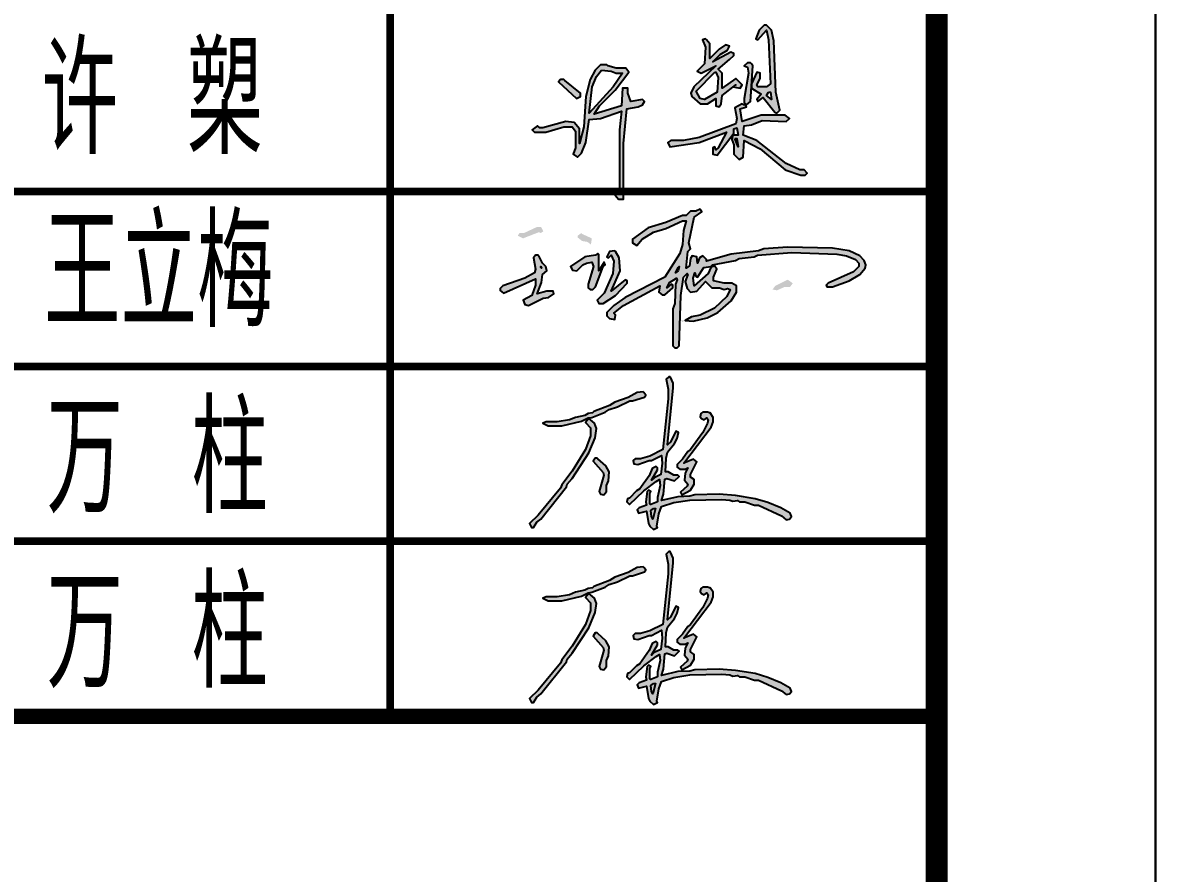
# Model space of a CAD drawing. Extents: x 393367 to 3005760, y 4998 to 826018.
# Drawn here: x 2105115 to 2110296, y 535044 to 538934 of the extents above; entities that cross this region are included whole.
import ezdxf

# ---------------------------------------------------------------- set-up
doc = ezdxf.new("R2010")
doc.units = 0
doc.header["$LTSCALE"] = 1000
doc.layers.get('0').update_dxf_attribs({"linetype": 'CONTINUOUS'})
for name, color, linetype in [('-TK', 7, 'CONTINUOUS'), ('图框', 7, 'CONTINUOUS'), ('图签文字', 4, 'CONTINUOUS')]:
    doc.layers.add(name, color=color, linetype=linetype)
doc.layers.add('yichutu', color=7, linetype='CONTINUOUS', true_color=0xffffff, plot=False)
doc.styles.add('建筑图签-2', font='TXT.shx', dxfattribs={"width": 0.5, "bigfont": 'HZTXT.shx'})

# ---------------------------------------------------------------- blocks, each defined once
blk = doc.blocks.new('A$C6AF37BC7')
h = blk.add_hatch(color=256)
h.paths.add_polyline_path([(660, -48), (672, -48), (678, -96)], flags=16)
h.paths.add_polyline_path([(708, 144), (702, 150), (660, 126), (672, 66), (666, 36), (456, -42), (366, -60), (294, -60), (276, -72), (288, -96), (456, -72), (612, -12), (564, -102), (552, -114), (546, -96), (534, -102), (534, -138), (558, -144), (654, -18), (654, 6), (672, 12), (678, -30), (648, -30), (642, -54), (654, -84), (654, -138), (684, -168), (708, -156), (714, -60), (804, -108), (948, -228), (1038, -258), (1062, -258), (1074, -246), (1056, -228), (1032, -228), (954, -192), (786, -60), (708, -30), (714, 24), (756, 30), (816, 54), (954, 48), (972, 66), (948, 84), (810, 84), (702, 48), (690, 120), (726, 132), (720, 144)])
h.paths.add_polyline_path([(852, 216), (864, 216), (870, 174), (840, 198)], flags=16)
h.paths.add_polyline_path([(-312, 282), (-318, 288), (-336, 288), (-348, 276), (-246, 180), (-222, 192), (-222, 210)], flags=17)
h.paths.add_polyline_path([(546, 330), (552, 330), (564, 300), (558, 216), (486, 174), (462, 180), (438, 222)], flags=16)
h.paths.add_polyline_path([(-102, 342), (-48, 336), (-18, 324), (18, 324), (-36, 246), (-174, 96), (-156, 246), (-132, 306)], flags=16)
h.paths.add_polyline_path([(-66, 366), (-72, 372), (-108, 372), (-138, 342), (-168, 288), (-192, 192), (-204, 18), (-228, -78), (-228, 6), (-258, 42), (-306, 48), (-438, 12), (-456, 12), (-468, 24), (-498, 0), (-486, -12), (-420, -12), (-318, 18), (-270, 18), (-252, -6), (-252, -102), (-264, -138), (-240, -156), (-216, -132), (-192, -72), (-174, 60), (-108, 66), (12, 108), (0, 0), (0, -366), (-18, -342), (-24, -372), (-6, -396), (24, -396), (24, -78), (42, 120), (108, 132), (132, 144), (144, 162), (132, 174), (66, 162), (48, 210), (48, 240), (18, 240), (12, 138), (-144, 90), (-114, 138), (-24, 228), (54, 330), (36, 354), (-18, 354)])
h.paths.add_polyline_path([(756, 378), (750, 384), (732, 384), (714, 366), (732, 360), (738, 324), (714, 180), (714, 156), (726, 144), (750, 162), (762, 366)])
h.paths.add_polyline_path([(498, 516), (492, 522), (474, 516), (492, 474), (486, 378), (444, 336), (468, 324), (552, 366), (426, 246), (408, 210), (414, 192), (462, 150), (504, 150), (552, 180), (552, 138), (570, 132), (582, 150), (588, 198), (666, 258), (648, 246), (690, 240), (702, 258), (666, 294), (588, 240), (588, 324), (564, 348), (630, 402), (654, 426), (654, 438), (636, 444), (534, 390), (576, 432), (618, 456), (630, 480), (606, 486), (570, 462), (516, 408), (516, 492)])
h.paths.add_polyline_path([(846, 594), (840, 600), (828, 600), (798, 570), (780, 522), (792, 516), (840, 570), (852, 516), (864, 264), (840, 246), (792, 246), (786, 258), (804, 294), (804, 324), (786, 330), (756, 264), (756, 240), (810, 204), (786, 174), (792, 162), (822, 186), (888, 102), (900, 96), (918, 114), (894, 216), (882, 510), (870, 570)])
at = {"linetype": 'Continuous'}
for points in [[(846, 594), (840, 600), (828, 600), (798, 570), (780, 522), (792, 516), (840, 570), (852, 516), (864, 264), (840, 246), (792, 246), (786, 258), (804, 294), (804, 324), (786, 330), (756, 264), (756, 240), (810, 204), (786, 174), (792, 162), (822, 186), (888, 102), (900, 96), (918, 114), (894, 216), (882, 510), (870, 570), (846, 594)], [(498, 516), (492, 522), (474, 516), (492, 474), (486, 378), (444, 336), (468, 324), (552, 366), (426, 246), (408, 210), (414, 192), (462, 150), (504, 150), (552, 180), (552, 138), (570, 132), (582, 150), (588, 198), (666, 258), (648, 246), (690, 240), (702, 258), (666, 294), (588, 240), (588, 324), (564, 348), (630, 402), (654, 426), (654, 438), (636, 444), (534, 390), (576, 432), (618, 456), (630, 480), (606, 486), (570, 462), (516, 408), (516, 492), (498, 516)], [(-66, 366), (-72, 372), (-108, 372), (-138, 342), (-168, 288), (-192, 192), (-204, 18), (-228, -78), (-228, 6), (-258, 42), (-306, 48), (-438, 12), (-456, 12), (-468, 24), (-498, 0), (-486, -12), (-420, -12), (-318, 18), (-270, 18), (-252, -6), (-252, -102), (-264, -138), (-240, -156), (-216, -132), (-192, -72), (-174, 60), (-108, 66), (12, 108), (0, 0), (0, -366), (-18, -342), (-24, -372), (-6, -396), (24, -396), (24, -78), (42, 120), (108, 132), (132, 144), (144, 162), (132, 174), (66, 162), (48, 210), (48, 240), (18, 240), (12, 138), (-144, 90), (-114, 138), (-24, 228), (54, 330), (36, 354), (-18, 354), (-66, 366)], [(-102, 342), (-48, 336), (-18, 324), (18, 324), (-36, 246), (-174, 96), (-156, 246), (-132, 306), (-102, 342)], [(546, 330), (552, 330), (564, 300), (558, 216), (486, 174), (462, 180), (438, 222), (546, 330)], [(756, 378), (750, 384), (732, 384), (714, 366), (732, 360), (738, 324), (714, 180), (714, 156), (726, 144), (750, 162), (762, 366), (756, 378)], [(-312, 282), (-318, 288), (-336, 288), (-348, 276), (-246, 180), (-222, 192), (-222, 210), (-312, 282)], [(852, 216), (864, 216), (870, 174), (840, 198), (852, 216)], [(708, 144), (702, 150), (660, 126), (672, 66), (666, 36), (456, -42), (366, -60), (294, -60), (276, -72), (288, -96), (456, -72), (612, -12), (564, -102), (552, -114), (546, -96), (534, -102), (534, -138), (558, -144), (654, -18), (654, 6), (672, 12), (678, -30), (648, -30), (642, -54), (654, -84), (654, -138), (684, -168), (708, -156), (714, -60), (804, -108), (948, -228), (1038, -258), (1062, -258), (1074, -246), (1056, -228), (1032, -228), (954, -192), (786, -60), (708, -30), (714, 24), (756, 30), (816, 54), (954, 48), (972, 66), (948, 84), (810, 84), (702, 48), (690, 120), (726, 132), (720, 144), (708, 144)], [(660, -48), (672, -48), (678, -96), (660, -48)]]:
    blk.add_lwpolyline(points, dxfattribs=at)
blk = doc.blocks.new('A$C22DA3323')
at = {"linetype": 'Continuous'}
h = blk.add_hatch(color=0, dxfattribs=at)
h.paths.add_polyline_path([(270.72, 495.36), (264.96, 501.12), (236.16, 489.6), (201.6, 489.6), (172.8, 460.8), (149.76, 460.8), (40.32, 414.72), (-74.88, 380.16), (-178.56, 305.28), (-178.56, 282.24), (-149.76, 264.96), (-115.2, 305.28), (-40.32, 351.36), (40.32, 374.4), (149.76, 426.24), (172.8, 426.24), (155.52, 362.88), (149.76, 270.72), (132.48, 213.12), (34.56, 57.6), (-224.64, -74.88), (-299.52, -126.72), (-345.6, -172.8), (-345.6, -195.84), (-328.32, -213.12), (-293.76, -218.88), (-288, -190.08), (-299.52, -178.56), (-236.16, -126.72), (0, 0), (-5.76, -40.32), (17.28, -57.6), (34.56, -57.6), (86.4, -11.52), (86.4, 5.76), (74.88, 11.52), (46.08, -11.52), (63.36, 23.04), (109.44, 51.84), (115.2, 40.32), (103.68, 11.52), (97.92, -115.2), (86.4, -149.76), (86.4, -391.68), (97.92, -403.2), (115.2, -403.2), (126.72, -391.68), (138.24, -63.36), (155.52, 57.6), (178.56, 80.64), (184.32, 74.88), (167.04, 28.8), (178.56, -17.28), (201.6, -40.32), (241.92, -34.56), (299.52, 28.8), (339.84, -11.52), (391.68, -11.52), (420.48, -23.04), (443.52, -17.28), (460.8, -23.04), (437.76, -69.12), (357.12, -144), (264.96, -190.08), (207.36, -201.6), (167.04, -224.64), (218.88, -230.4), (311.04, -207.36), (380.16, -172.8), (466.56, -97.92), (501.12, -40.32), (501.12, 0), (472.32, 17.28), (420.48, 17.28), (351.36, 34.56), (351.36, 57.6), (374.4, 109.44), (357.12, 132.48), (334.08, 120.96), (316.8, 80.64), (224.64, 0), (218.88, 51.84), (230.4, 86.4), (236.16, 63.36), (247.68, 57.6), (288, 120.96), (334.08, 126.72), (345.6, 138.24), (495.36, 167.04), (518.4, 178.56), (616.32, 190.08), (639.36, 201.6), (864, 218.88), (1157.76, 207.36), (1221.12, 195.84), (1278.72, 172.8), (1301.76, 149.76), (1301.76, 126.72), (1267.2, 92.16), (1100.16, 17.28), (1088.64, 5.76), (1094.4, -5.76), (1128.96, -5.76), (1238.4, 34.56), (1307.52, 74.88), (1342.08, 115.2), (1347.84, 138.24), (1336.32, 167.04), (1307.52, 195.84), (1238.4, 230.4), (1128.96, 247.68), (835.2, 253.44), (679.68, 241.92), (645.12, 230.4), (466.56, 207.36), (305.28, 161.28), (305.28, 172.8), (282.24, 195.84), (259.2, 184.32), (247.68, 149.76), (241.92, 190.08), (213.12, 195.84), (201.6, 178.56), (195.84, 132.48), (172.8, 115.2), (184.32, 224.64), (201.6, 241.92), (190.08, 282.24), (224.64, 449.28), (276.48, 483.84)])
h.paths.add_polyline_path([(120.96, 120.96), (126.72, 126.72), (120.96, 97.92), (103.68, 86.4)], flags=16)
h.paths.add_polyline_path([(155.52, -230.4), (161.28, -224.64), (138.24, -224.64), (149.76, -236.16)], flags=17)
h.paths.add_polyline_path([(846.72, 34.56), (835.2, 40.32), (754.56, 0), (737.28, -23.04), (766.08, -28.8), (817.92, -5.76), (852.48, -5.76), (869.76, 17.28)], flags=17)
h.paths.add_polyline_path([(-777.6, 120.96), (-777.6, 126.72), (-771.84, 115.2)], flags=16)
h.paths.add_polyline_path([(-789.12, 195.84), (-794.88, 201.6), (-812.16, 201.6), (-823.68, 184.32), (-812.16, 109.44), (-817.92, 86.4), (-881.28, 51.84), (-1025.28, 0), (-1042.56, -17.28), (-1042.56, -28.8), (-1019.52, -46.08), (-812.16, 46.08), (-812.16, 5.76), (-835.2, -63.36), (-892.8, -92.16), (-881.28, -120.96), (-858.24, -126.72), (-760.32, -80.64), (-725.76, -74.88), (-691.2, -51.84), (-696.96, -34.56), (-737.28, -34.56), (-800.64, -51.84), (-771.84, 23.04), (-766.08, 74.88), (-737.28, 97.92), (-743.04, 126.72), (-766.08, 149.76)])
h.paths.add_polyline_path([(-397.44, 207.36), (-403.2, 213.12), (-420.48, 201.6), (-489.6, 190.08), (-581.76, 126.72), (-570.24, 103.68), (-541.44, 97.92), (-501.12, 138.24), (-478.08, 149.76), (-443.52, 155.52), (-432, 126.72), (-466.56, 11.52), (-466.56, -11.52), (-455.04, -23.04), (-437.76, -23.04), (-420.48, -5.76), (-368.64, 126.72), (-357.12, 138.24), (-362.88, 155.52), (-397.44, 97.92)])
h.paths.add_polyline_path([(-288, 224.64), (-293.76, 230.4), (-328.32, 224.64), (-345.6, 190.08), (-334.08, 184.32), (-316.8, 201.6), (-299.52, 161.28), (-305.28, 80.64), (-362.88, -46.08), (-408.96, -92.16), (-397.44, -115.2), (-368.64, -115.2), (-288, -63.36), (-213.12, 17.28), (-213.12, 34.56), (-224.64, 40.32), (-316.8, -34.56), (-259.2, 97.92), (-264.96, 184.32)])
h.paths.add_polyline_path([(-506.88, 339.84), (-512.64, 345.6), (-535.68, 328.32), (-535.68, 316.8), (-506.88, 293.76), (-472.32, 288), (-449.28, 270.72), (-443.52, 311.04)])
h.paths.add_polyline_path([(-771.84, 380.16), (-777.6, 385.92), (-800.64, 385.92), (-887.04, 345.6), (-915.84, 345.6), (-927.36, 328.32), (-892.8, 311.04), (-789.12, 351.36), (-777.6, 345.6), (-760.32, 357.12)])
at = {"color": 0, "linetype": 'Continuous'}
for points in [[(270.72, 495.36), (264.96, 501.12), (236.16, 489.6), (201.6, 489.6), (172.8, 460.8), (149.76, 460.8), (40.32, 414.72), (-74.88, 380.16), (-178.56, 305.28), (-178.56, 282.24), (-149.76, 264.96), (-115.2, 305.28), (-40.32, 351.36), (40.32, 374.4), (149.76, 426.24), (172.8, 426.24), (155.52, 362.88), (149.76, 270.72), (132.48, 213.12), (34.56, 57.6), (-224.64, -74.88), (-299.52, -126.72), (-345.6, -172.8), (-345.6, -195.84), (-328.32, -213.12), (-293.76, -218.88), (-288, -190.08), (-299.52, -178.56), (-236.16, -126.72), (0, 0), (-5.76, -40.32), (17.28, -57.6), (34.56, -57.6), (86.4, -11.52), (86.4, 5.76), (74.88, 11.52), (46.08, -11.52), (63.36, 23.04), (109.44, 51.84), (115.2, 40.32), (103.68, 11.52), (97.92, -115.2), (86.4, -149.76), (86.4, -391.68), (97.92, -403.2), (115.2, -403.2), (126.72, -391.68), (138.24, -63.36), (155.52, 57.6), (178.56, 80.64), (184.32, 74.88), (167.04, 28.8), (178.56, -17.28), (201.6, -40.32), (241.92, -34.56), (299.52, 28.8), (339.84, -11.52), (391.68, -11.52), (420.48, -23.04), (443.52, -17.28), (460.8, -23.04), (437.76, -69.12), (357.12, -144), (264.96, -190.08), (207.36, -201.6), (167.04, -224.64), (218.88, -230.4), (311.04, -207.36), (380.16, -172.8), (466.56, -97.92), (501.12, -40.32), (501.12, 0), (472.32, 17.28), (420.48, 17.28), (351.36, 34.56), (351.36, 57.6), (374.4, 109.44), (357.12, 132.48), (334.08, 120.96), (316.8, 80.64), (224.64, 0), (218.88, 51.84), (230.4, 86.4), (236.16, 63.36), (247.68, 57.6), (288, 120.96), (334.08, 126.72), (345.6, 138.24), (495.36, 167.04), (518.4, 178.56), (616.32, 190.08), (639.36, 201.6), (864, 218.88), (1157.76, 207.36), (1221.12, 195.84), (1278.72, 172.8), (1301.76, 149.76), (1301.76, 126.72), (1267.2, 92.16), (1100.16, 17.28), (1088.64, 5.76), (1094.4, -5.76), (1128.96, -5.76), (1238.4, 34.56), (1307.52, 74.88), (1342.08, 115.2), (1347.84, 138.24), (1336.32, 167.04), (1307.52, 195.84), (1238.4, 230.4), (1128.96, 247.68), (835.2, 253.44), (679.68, 241.92), (645.12, 230.4), (466.56, 207.36), (305.28, 161.28), (305.28, 172.8), (282.24, 195.84), (259.2, 184.32), (247.68, 149.76), (241.92, 190.08), (213.12, 195.84), (201.6, 178.56), (195.84, 132.48), (172.8, 115.2), (184.32, 224.64), (201.6, 241.92), (190.08, 282.24), (224.64, 449.28), (276.48, 483.84), (270.72, 495.36)], [(-288, 224.64), (-293.76, 230.4), (-328.32, 224.64), (-345.6, 190.08), (-334.08, 184.32), (-316.8, 201.6), (-299.52, 161.28), (-305.28, 80.64), (-362.88, -46.08), (-408.96, -92.16), (-397.44, -115.2), (-368.64, -115.2), (-288, -63.36), (-213.12, 17.28), (-213.12, 34.56), (-224.64, 40.32), (-316.8, -34.56), (-259.2, 97.92), (-264.96, 184.32), (-288, 224.64)], [(-789.12, 195.84), (-794.88, 201.6), (-812.16, 201.6), (-823.68, 184.32), (-812.16, 109.44), (-817.92, 86.4), (-881.28, 51.84), (-1025.28, 0), (-1042.56, -17.28), (-1042.56, -28.8), (-1019.52, -46.08), (-812.16, 46.08), (-812.16, 5.76), (-835.2, -63.36), (-892.8, -92.16), (-881.28, -120.96), (-858.24, -126.72), (-760.32, -80.64), (-725.76, -74.88), (-691.2, -51.84), (-696.96, -34.56), (-737.28, -34.56), (-800.64, -51.84), (-771.84, 23.04), (-766.08, 74.88), (-737.28, 97.92), (-743.04, 126.72), (-766.08, 149.76), (-789.12, 195.84)], [(-397.44, 207.36), (-403.2, 213.12), (-420.48, 201.6), (-489.6, 190.08), (-581.76, 126.72), (-570.24, 103.68), (-541.44, 97.92), (-501.12, 138.24), (-478.08, 149.76), (-443.52, 155.52), (-432, 126.72), (-466.56, 11.52), (-466.56, -11.52), (-455.04, -23.04), (-437.76, -23.04), (-420.48, -5.76), (-368.64, 126.72), (-357.12, 138.24), (-362.88, 155.52), (-397.44, 97.92), (-397.44, 207.36)], [(-777.6, 120.96), (-777.6, 126.72), (-771.84, 115.2), (-777.6, 120.96)], [(120.96, 120.96), (126.72, 126.72), (120.96, 97.92), (103.68, 86.4), (120.96, 120.96)]]:
    blk.add_lwpolyline(points, dxfattribs=at)
blk = doc.blocks.new('A1')
at = {"linetype": 'Continuous'}
h = blk.add_hatch(color=256, dxfattribs=at)
h.paths.add_polyline_path([(81517.1, 9155.1), (81514.1, 9158.1), (81505.1, 9158.1), (81493.1, 9143.1), (81517.1, 9119.1), (81517.1, 9083.1), (81493.1, 9020.1), (81433.1, 8921.1), (81385.1, 8858.1), (81379.1, 8843.1), (81277.1, 8720.1), (81238.1, 8681.1), (81247.1, 8663.1), (81256.1, 8663.1), (81271.1, 8687.1), (81289.1, 8702.1), (81406.1, 8849.1), (81409.1, 8861.1), (81433.1, 8888.1), (81508.1, 9005.1), (81538.1, 9074.1), (81544.1, 9116.1), (81535.1, 9140.1)])
h.paths.add_polyline_path([(81760.1, 9281.1), (81757.1, 9284.1), (81730.1, 9281.1), (81688.1, 9257.1), (81628.1, 9236.1), (81604.1, 9221.1), (81532.1, 9194.1), (81526.1, 9188.1), (81505.1, 9185.1), (81490.1, 9176.1), (81448.1, 9167.1), (81421.1, 9155.1), (81364.1, 9146.1), (81313.1, 9146.1), (81298.1, 9140.1), (81322.1, 9128.1), (81385.1, 9128.1), (81475.1, 9149.1), (81505.1, 9164.1), (81523.1, 9167.1), (81583.1, 9191.1), (81601.1, 9203.1), (81640.1, 9215.1), (81697.1, 9242.1), (81709.1, 9242.1), (81763.1, 9260.1), (81769.1, 9269.1)])
h.paths.add_polyline_path([(81550.1, 8978.1), (81547.1, 8981.1), (81538.1, 8981.1), (81529.1, 8966.1), (81574.1, 8915.1), (81577.1, 8903.1), (81556.1, 8828.1), (81562.1, 8816.1), (81577.1, 8813.1), (81589.1, 8828.1), (81589.1, 8855.1), (81598.1, 8876.1), (81601.1, 8918.1), (81586.1, 8945.1)])
h.paths.add_polyline_path([(81883.1, 9350.1), (81880.1, 9353.1), (81874.1, 9353.1), (81862.1, 9341.1), (81871.1, 9296.1), (81871.1, 9251.1), (81847.1, 9020.1), (81787.1, 8990.1), (81745.1, 8978.1), (81721.1, 8978.1), (81712.1, 8969.1), (81715.1, 8954.1), (81733.1, 8951.1), (81784.1, 8969.1), (81796.1, 8969.1), (81841.1, 8993.1), (81844.1, 8957.1), (81838.1, 8906.1), (81808.1, 8891.1), (81796.1, 8879.1), (81823.1, 8927.1), (81823.1, 8936.1), (81817.1, 8942.1), (81799.1, 8933.1), (81784.1, 8900.1), (81742.1, 8840.1), (81727.1, 8831.1), (81694.1, 8798.1), (81685.1, 8795.1), (81682.1, 8780.1), (81694.1, 8768.1), (81760.1, 8831.1), (81817.1, 8873.1), (81832.1, 8882.1), (81835.1, 8855.1), (81823.1, 8801.1), (81823.1, 8780.1), (81793.1, 8768.1), (81787.1, 8771.1), (81787.1, 8819.1), (81793.1, 8828.1), (81781.1, 8834.1), (81775.1, 8828.1), (81769.1, 8780.1), (81772.1, 8765.1), (81739.1, 8753.1), (81730.1, 8744.1), (81736.1, 8729.1), (81772.1, 8738.1), (81781.1, 8681.1), (81787.1, 8669.1), (81805.1, 8654.1), (81823.1, 8663.1), (81820.1, 8669.1), (81829.1, 8726.1), (81841.1, 8759.1), (81898.1, 8777.1), (81970.1, 8789.1), (82117.1, 8792.1), (82153.1, 8789.1), (82168.1, 8783.1), (82189.1, 8786.1), (82198.1, 8780.1), (82222.1, 8780.1), (82267.1, 8765.1), (82285.1, 8765.1), (82390.1, 8717.1), (82411.1, 8699.1), (82426.1, 8702.1), (82435.1, 8714.1), (82429.1, 8729.1), (82387.1, 8753.1), (82327.1, 8777.1), (82270.1, 8795.1), (82180.1, 8810.1), (82105.1, 8816.1), (81994.1, 8813.1), (81970.1, 8807.1), (81916.1, 8804.1), (81841.1, 8786.1), (81850.1, 8816.1), (81856.1, 8885.1), (81865.1, 8888.1), (81901.1, 8876.1), (81922.1, 8897.1), (81916.1, 8903.1), (81898.1, 8903.1), (81871.1, 8918.1), (81859.1, 8918.1), (81862.1, 8981.1), (81868.1, 9008.1), (81901.1, 9047.1), (81913.1, 9071.1), (81919.1, 9098.1), (81907.1, 9104.1), (81883.1, 9053.1), (81868.1, 9041.1), (81895.1, 9302.1), (81895.1, 9323.1)])
h.paths.add_polyline_path([(82057.1, 9188.1), (82054.1, 9191.1), (82030.1, 9191.1), (82021.1, 9185.1), (82018.1, 9170.1), (82024.1, 9161.1), (82036.1, 9155.1), (82048.1, 9164.1), (82054.1, 9155.1), (82051.1, 9140.1), (82030.1, 9098.1), (81973.1, 9020.1), (81961.1, 9011.1), (81937.1, 8975.1), (81913.1, 8951.1), (81913.1, 8939.1), (81925.1, 8930.1), (81949.1, 8930.1), (81961.1, 8936.1), (81949.1, 8912.1), (81946.1, 8879.1), (81961.1, 8861.1), (81958.1, 8852.1), (81928.1, 8825.1), (81934.1, 8813.1), (81973.1, 8834.1), (81991.1, 8861.1), (81991.1, 8882.1), (81973.1, 8894.1), (81973.1, 8906.1), (82003.1, 8963.1), (81988.1, 8975.1), (81943.1, 8957.1), (82069.1, 9122.1), (82078.1, 9146.1), (82078.1, 9167.1), (82063.1, 9188.1)], flags=17)
h = blk.add_hatch(color=256, dxfattribs=at)
h.paths.add_polyline_path([(81517.1, 8355.1), (81514.1, 8358.1), (81505.1, 8358.1), (81493.1, 8343.1), (81517.1, 8319.1), (81517.1, 8283.1), (81493.1, 8220.1), (81433.1, 8121.1), (81385.1, 8058.1), (81379.1, 8043.1), (81277.1, 7920.1), (81238.1, 7881.1), (81247.1, 7863.1), (81256.1, 7863.1), (81271.1, 7887.1), (81289.1, 7902.1), (81406.1, 8049.1), (81409.1, 8061.1), (81433.1, 8088.1), (81508.1, 8205.1), (81538.1, 8274.1), (81544.1, 8316.1), (81535.1, 8340.1)])
h.paths.add_polyline_path([(81760.1, 8481.1), (81757.1, 8484.1), (81730.1, 8481.1), (81688.1, 8457.1), (81628.1, 8436.1), (81604.1, 8421.1), (81532.1, 8394.1), (81526.1, 8388.1), (81505.1, 8385.1), (81490.1, 8376.1), (81448.1, 8367.1), (81421.1, 8355.1), (81364.1, 8346.1), (81313.1, 8346.1), (81298.1, 8340.1), (81322.1, 8328.1), (81385.1, 8328.1), (81475.1, 8349.1), (81505.1, 8364.1), (81523.1, 8367.1), (81583.1, 8391.1), (81601.1, 8403.1), (81640.1, 8415.1), (81697.1, 8442.1), (81709.1, 8442.1), (81763.1, 8460.1), (81769.1, 8469.1)])
h.paths.add_polyline_path([(81550.1, 8178.1), (81547.1, 8181.1), (81538.1, 8181.1), (81529.1, 8166.1), (81574.1, 8115.1), (81577.1, 8103.1), (81556.1, 8028.1), (81562.1, 8016.1), (81577.1, 8013.1), (81589.1, 8028.1), (81589.1, 8055.1), (81598.1, 8076.1), (81601.1, 8118.1), (81586.1, 8145.1)])
h.paths.add_polyline_path([(81883.1, 8550.1), (81880.1, 8553.1), (81874.1, 8553.1), (81862.1, 8541.1), (81871.1, 8496.1), (81871.1, 8451.1), (81847.1, 8220.1), (81787.1, 8190.1), (81745.1, 8178.1), (81721.1, 8178.1), (81712.1, 8169.1), (81715.1, 8154.1), (81733.1, 8151.1), (81784.1, 8169.1), (81796.1, 8169.1), (81841.1, 8193.1), (81844.1, 8157.1), (81838.1, 8106.1), (81808.1, 8091.1), (81796.1, 8079.1), (81823.1, 8127.1), (81823.1, 8136.1), (81817.1, 8142.1), (81799.1, 8133.1), (81784.1, 8100.1), (81742.1, 8040.1), (81727.1, 8031.1), (81694.1, 7998.1), (81685.1, 7995.1), (81682.1, 7980.1), (81694.1, 7968.1), (81760.1, 8031.1), (81817.1, 8073.1), (81832.1, 8082.1), (81835.1, 8055.1), (81823.1, 8001.1), (81823.1, 7980.1), (81793.1, 7968.1), (81787.1, 7971.1), (81787.1, 8019.1), (81793.1, 8028.1), (81781.1, 8034.1), (81775.1, 8028.1), (81769.1, 7980.1), (81772.1, 7965.1), (81739.1, 7953.1), (81730.1, 7944.1), (81736.1, 7929.1), (81772.1, 7938.1), (81781.1, 7881.1), (81787.1, 7869.1), (81805.1, 7854.1), (81823.1, 7863.1), (81820.1, 7869.1), (81829.1, 7926.1), (81841.1, 7959.1), (81898.1, 7977.1), (81970.1, 7989.1), (82117.1, 7992.1), (82153.1, 7989.1), (82168.1, 7983.1), (82189.1, 7986.1), (82198.1, 7980.1), (82222.1, 7980.1), (82267.1, 7965.1), (82285.1, 7965.1), (82390.1, 7917.1), (82411.1, 7899.1), (82426.1, 7902.1), (82435.1, 7914.1), (82429.1, 7929.1), (82387.1, 7953.1), (82327.1, 7977.1), (82270.1, 7995.1), (82180.1, 8010.1), (82105.1, 8016.1), (81994.1, 8013.1), (81970.1, 8007.1), (81916.1, 8004.1), (81841.1, 7986.1), (81850.1, 8016.1), (81856.1, 8085.1), (81865.1, 8088.1), (81901.1, 8076.1), (81922.1, 8097.1), (81916.1, 8103.1), (81898.1, 8103.1), (81871.1, 8118.1), (81859.1, 8118.1), (81862.1, 8181.1), (81868.1, 8208.1), (81901.1, 8247.1), (81913.1, 8271.1), (81919.1, 8298.1), (81907.1, 8304.1), (81883.1, 8253.1), (81868.1, 8241.1), (81895.1, 8502.1), (81895.1, 8523.1)])
h.paths.add_polyline_path([(82057.1, 8388.1), (82054.1, 8391.1), (82030.1, 8391.1), (82021.1, 8385.1), (82018.1, 8370.1), (82024.1, 8361.1), (82036.1, 8355.1), (82048.1, 8364.1), (82054.1, 8355.1), (82051.1, 8340.1), (82030.1, 8298.1), (81973.1, 8220.1), (81961.1, 8211.1), (81937.1, 8175.1), (81913.1, 8151.1), (81913.1, 8139.1), (81925.1, 8130.1), (81949.1, 8130.1), (81961.1, 8136.1), (81949.1, 8112.1), (81946.1, 8079.1), (81961.1, 8061.1), (81958.1, 8052.1), (81928.1, 8025.1), (81934.1, 8013.1), (81973.1, 8034.1), (81991.1, 8061.1), (81991.1, 8082.1), (81973.1, 8094.1), (81973.1, 8106.1), (82003.1, 8163.1), (81988.1, 8175.1), (81943.1, 8157.1), (82069.1, 8322.1), (82078.1, 8346.1), (82078.1, 8367.1), (82063.1, 8388.1)], flags=17)
blk.add_lwpolyline([(0, 59400), (0, 0), (84100, 0), (84100, 59400)], close=True)
at = {"const_width": 100}
blk.add_lwpolyline([(2500, 58400), (2500, 1000), (83100, 1000), (83100, 58400)], close=True, dxfattribs=at)
at = {"linetype": 'Continuous'}
for points in [[(81883.1, 9350.1), (81880.1, 9353.1), (81874.1, 9353.1), (81862.1, 9341.1), (81871.1, 9296.1), (81871.1, 9251.1), (81847.1, 9020.1), (81787.1, 8990.1), (81745.1, 8978.1), (81721.1, 8978.1), (81712.1, 8969.1), (81715.1, 8954.1), (81733.1, 8951.1), (81784.1, 8969.1), (81796.1, 8969.1), (81841.1, 8993.1), (81844.1, 8957.1), (81838.1, 8906.1), (81808.1, 8891.1), (81796.1, 8879.1), (81823.1, 8927.1), (81823.1, 8936.1), (81817.1, 8942.1), (81799.1, 8933.1), (81784.1, 8900.1), (81742.1, 8840.1), (81727.1, 8831.1), (81694.1, 8798.1), (81685.1, 8795.1), (81682.1, 8780.1), (81694.1, 8768.1), (81760.1, 8831.1), (81817.1, 8873.1), (81832.1, 8882.1), (81835.1, 8855.1), (81823.1, 8801.1), (81823.1, 8780.1), (81793.1, 8768.1), (81787.1, 8771.1), (81787.1, 8819.1), (81793.1, 8828.1), (81781.1, 8834.1), (81775.1, 8828.1), (81769.1, 8780.1), (81772.1, 8765.1), (81739.1, 8753.1), (81730.1, 8744.1), (81736.1, 8729.1), (81772.1, 8738.1), (81781.1, 8681.1), (81787.1, 8669.1), (81805.1, 8654.1), (81823.1, 8663.1), (81820.1, 8669.1), (81829.1, 8726.1), (81841.1, 8759.1), (81898.1, 8777.1), (81970.1, 8789.1), (82117.1, 8792.1), (82153.1, 8789.1), (82168.1, 8783.1), (82189.1, 8786.1), (82198.1, 8780.1), (82222.1, 8780.1), (82267.1, 8765.1), (82285.1, 8765.1), (82390.1, 8717.1), (82411.1, 8699.1), (82426.1, 8702.1), (82435.1, 8714.1), (82429.1, 8729.1), (82387.1, 8753.1), (82327.1, 8777.1), (82270.1, 8795.1), (82180.1, 8810.1), (82105.1, 8816.1), (81994.1, 8813.1), (81970.1, 8807.1), (81916.1, 8804.1), (81841.1, 8786.1), (81850.1, 8816.1), (81856.1, 8885.1), (81865.1, 8888.1), (81901.1, 8876.1), (81922.1, 8897.1), (81916.1, 8903.1), (81898.1, 8903.1), (81871.1, 8918.1), (81859.1, 8918.1), (81862.1, 8981.1), (81868.1, 9008.1), (81901.1, 9047.1), (81913.1, 9071.1), (81919.1, 9098.1), (81907.1, 9104.1), (81883.1, 9053.1), (81868.1, 9041.1), (81895.1, 9302.1), (81895.1, 9323.1), (81883.1, 9350.1)], [(81760.1, 9281.1), (81757.1, 9284.1), (81730.1, 9281.1), (81688.1, 9257.1), (81628.1, 9236.1), (81604.1, 9221.1), (81532.1, 9194.1), (81526.1, 9188.1), (81505.1, 9185.1), (81490.1, 9176.1), (81448.1, 9167.1), (81421.1, 9155.1), (81364.1, 9146.1), (81313.1, 9146.1), (81298.1, 9140.1), (81322.1, 9128.1), (81385.1, 9128.1), (81475.1, 9149.1), (81505.1, 9164.1), (81523.1, 9167.1), (81583.1, 9191.1), (81601.1, 9203.1), (81640.1, 9215.1), (81697.1, 9242.1), (81709.1, 9242.1), (81763.1, 9260.1), (81769.1, 9269.1), (81760.1, 9281.1)], [(82057.1, 9188.1), (82054.1, 9191.1), (82030.1, 9191.1), (82021.1, 9185.1), (82018.1, 9170.1), (82024.1, 9161.1), (82036.1, 9155.1), (82048.1, 9164.1), (82054.1, 9155.1), (82051.1, 9140.1), (82030.1, 9098.1), (81973.1, 9020.1), (81961.1, 9011.1), (81937.1, 8975.1), (81913.1, 8951.1), (81913.1, 8939.1), (81925.1, 8930.1), (81949.1, 8930.1), (81961.1, 8936.1), (81949.1, 8912.1), (81946.1, 8879.1), (81961.1, 8861.1), (81958.1, 8852.1), (81928.1, 8825.1), (81934.1, 8813.1), (81973.1, 8834.1), (81991.1, 8861.1), (81991.1, 8882.1), (81973.1, 8894.1), (81973.1, 8906.1), (82003.1, 8963.1), (81988.1, 8975.1), (81943.1, 8957.1), (82069.1, 9122.1), (82078.1, 9146.1), (82078.1, 9167.1), (82063.1, 9188.1), (82057.1, 9188.1)], [(81517.1, 9155.1), (81514.1, 9158.1), (81505.1, 9158.1), (81493.1, 9143.1), (81517.1, 9119.1), (81517.1, 9083.1), (81493.1, 9020.1), (81433.1, 8921.1), (81385.1, 8858.1), (81379.1, 8843.1), (81277.1, 8720.1), (81238.1, 8681.1), (81247.1, 8663.1), (81256.1, 8663.1), (81271.1, 8687.1), (81289.1, 8702.1), (81406.1, 8849.1), (81409.1, 8861.1), (81433.1, 8888.1), (81508.1, 9005.1), (81538.1, 9074.1), (81544.1, 9116.1), (81535.1, 9140.1), (81517.1, 9155.1)], [(81550.1, 8978.1), (81547.1, 8981.1), (81538.1, 8981.1), (81529.1, 8966.1), (81574.1, 8915.1), (81577.1, 8903.1), (81556.1, 8828.1), (81562.1, 8816.1), (81577.1, 8813.1), (81589.1, 8828.1), (81589.1, 8855.1), (81598.1, 8876.1), (81601.1, 8918.1), (81586.1, 8945.1), (81550.1, 8978.1)], [(81805.1, 8750.1), (81814.1, 8750.1), (81802.1, 8702.1), (81796.1, 8714.1), (81793.1, 8741.1), (81805.1, 8750.1)], [(81883.1, 8550.1), (81880.1, 8553.1), (81874.1, 8553.1), (81862.1, 8541.1), (81871.1, 8496.1), (81871.1, 8451.1), (81847.1, 8220.1), (81787.1, 8190.1), (81745.1, 8178.1), (81721.1, 8178.1), (81712.1, 8169.1), (81715.1, 8154.1), (81733.1, 8151.1), (81784.1, 8169.1), (81796.1, 8169.1), (81841.1, 8193.1), (81844.1, 8157.1), (81838.1, 8106.1), (81808.1, 8091.1), (81796.1, 8079.1), (81823.1, 8127.1), (81823.1, 8136.1), (81817.1, 8142.1), (81799.1, 8133.1), (81784.1, 8100.1), (81742.1, 8040.1), (81727.1, 8031.1), (81694.1, 7998.1), (81685.1, 7995.1), (81682.1, 7980.1), (81694.1, 7968.1), (81760.1, 8031.1), (81817.1, 8073.1), (81832.1, 8082.1), (81835.1, 8055.1), (81823.1, 8001.1), (81823.1, 7980.1), (81793.1, 7968.1), (81787.1, 7971.1), (81787.1, 8019.1), (81793.1, 8028.1), (81781.1, 8034.1), (81775.1, 8028.1), (81769.1, 7980.1), (81772.1, 7965.1), (81739.1, 7953.1), (81730.1, 7944.1), (81736.1, 7929.1), (81772.1, 7938.1), (81781.1, 7881.1), (81787.1, 7869.1), (81805.1, 7854.1), (81823.1, 7863.1), (81820.1, 7869.1), (81829.1, 7926.1), (81841.1, 7959.1), (81898.1, 7977.1), (81970.1, 7989.1), (82117.1, 7992.1), (82153.1, 7989.1), (82168.1, 7983.1), (82189.1, 7986.1), (82198.1, 7980.1), (82222.1, 7980.1), (82267.1, 7965.1), (82285.1, 7965.1), (82390.1, 7917.1), (82411.1, 7899.1), (82426.1, 7902.1), (82435.1, 7914.1), (82429.1, 7929.1), (82387.1, 7953.1), (82327.1, 7977.1), (82270.1, 7995.1), (82180.1, 8010.1), (82105.1, 8016.1), (81994.1, 8013.1), (81970.1, 8007.1), (81916.1, 8004.1), (81841.1, 7986.1), (81850.1, 8016.1), (81856.1, 8085.1), (81865.1, 8088.1), (81901.1, 8076.1), (81922.1, 8097.1), (81916.1, 8103.1), (81898.1, 8103.1), (81871.1, 8118.1), (81859.1, 8118.1), (81862.1, 8181.1), (81868.1, 8208.1), (81901.1, 8247.1), (81913.1, 8271.1), (81919.1, 8298.1), (81907.1, 8304.1), (81883.1, 8253.1), (81868.1, 8241.1), (81895.1, 8502.1), (81895.1, 8523.1), (81883.1, 8550.1)], [(81760.1, 8481.1), (81757.1, 8484.1), (81730.1, 8481.1), (81688.1, 8457.1), (81628.1, 8436.1), (81604.1, 8421.1), (81532.1, 8394.1), (81526.1, 8388.1), (81505.1, 8385.1), (81490.1, 8376.1), (81448.1, 8367.1), (81421.1, 8355.1), (81364.1, 8346.1), (81313.1, 8346.1), (81298.1, 8340.1), (81322.1, 8328.1), (81385.1, 8328.1), (81475.1, 8349.1), (81505.1, 8364.1), (81523.1, 8367.1), (81583.1, 8391.1), (81601.1, 8403.1), (81640.1, 8415.1), (81697.1, 8442.1), (81709.1, 8442.1), (81763.1, 8460.1), (81769.1, 8469.1), (81760.1, 8481.1)], [(81517.1, 8355.1), (81514.1, 8358.1), (81505.1, 8358.1), (81493.1, 8343.1), (81517.1, 8319.1), (81517.1, 8283.1), (81493.1, 8220.1), (81433.1, 8121.1), (81385.1, 8058.1), (81379.1, 8043.1), (81277.1, 7920.1), (81238.1, 7881.1), (81247.1, 7863.1), (81256.1, 7863.1), (81271.1, 7887.1), (81289.1, 7902.1), (81406.1, 8049.1), (81409.1, 8061.1), (81433.1, 8088.1), (81508.1, 8205.1), (81538.1, 8274.1), (81544.1, 8316.1), (81535.1, 8340.1), (81517.1, 8355.1)], [(82057.1, 8388.1), (82054.1, 8391.1), (82030.1, 8391.1), (82021.1, 8385.1), (82018.1, 8370.1), (82024.1, 8361.1), (82036.1, 8355.1), (82048.1, 8364.1), (82054.1, 8355.1), (82051.1, 8340.1), (82030.1, 8298.1), (81973.1, 8220.1), (81961.1, 8211.1), (81937.1, 8175.1), (81913.1, 8151.1), (81913.1, 8139.1), (81925.1, 8130.1), (81949.1, 8130.1), (81961.1, 8136.1), (81949.1, 8112.1), (81946.1, 8079.1), (81961.1, 8061.1), (81958.1, 8052.1), (81928.1, 8025.1), (81934.1, 8013.1), (81973.1, 8034.1), (81991.1, 8061.1), (81991.1, 8082.1), (81973.1, 8094.1), (81973.1, 8106.1), (82003.1, 8163.1), (81988.1, 8175.1), (81943.1, 8157.1), (82069.1, 8322.1), (82078.1, 8346.1), (82078.1, 8367.1), (82063.1, 8388.1), (82057.1, 8388.1)], [(81550.1, 8178.1), (81547.1, 8181.1), (81538.1, 8181.1), (81529.1, 8166.1), (81574.1, 8115.1), (81577.1, 8103.1), (81556.1, 8028.1), (81562.1, 8016.1), (81577.1, 8013.1), (81589.1, 8028.1), (81589.1, 8055.1), (81598.1, 8076.1), (81601.1, 8118.1), (81586.1, 8145.1), (81550.1, 8178.1)], [(81805.1, 7950.1), (81814.1, 7950.1), (81802.1, 7902.1), (81796.1, 7914.1), (81793.1, 7941.1), (81805.1, 7950.1)]]:
    blk.add_lwpolyline(points, dxfattribs=at)
at = {"layer": '图框'}
for points, const_width in [([(80600, 7800.3), (80600, 14200.3)], 35), ([(80600, 7800.3), (80600, 14200.3)], 35), ([(76100, 10200.3), (83100, 10200.3)], 35), ([(76100, 9400.3), (83100, 9400.3)], 35), ([(76100, 8600.3), (83100, 8600.3)], 35), ([(76100, 7800.3), (83100, 7800.3)], 70)]:
    blk.add_lwpolyline(points, dxfattribs=dict(at, const_width=const_width))
at = {"xscale": 0.7999999998137355, "yscale": 0.8000000000465661, "zscale": 0.8}
blk.add_blockref('A$C6AF37BC7', (81648.8, 10481.2), dxfattribs=at)
at = {"color": 7, "xscale": 0.7000000001862645, "yscale": 0.6999999999534339, "zscale": 0.7}
blk.add_blockref('A$C22DA3323', (81832.9, 9767.9), dxfattribs=at)
at = {"layer": '图签文字', "color": 0, "style": '建筑图签-2', "width": 0.7}
blk.add_text('许 槊', height=500, dxfattribs=at).set_placement((79006.2, 10370.9))
at = {"layer": '图签文字', "color": 7, "style": '建筑图签-2', "width": 0.7}
for s, p in [('王立梅', (79016.4, 9580.4)), ('万 柱', (79028.9, 8729.7)), ('万 柱', (79028.9, 7929.7))]:
    blk.add_text(s, height=500, dxfattribs=at).set_placement(p)
blk = doc.blocks.new('yct-841-594-84100-59400-100-1000')
at = {"layer": 'yichutu', "color": 7, "true_color": 0xffffff}
blk.add_lwpolyline([(0, 0), (0, 59400), (84100, 59400), (84100, 0)], close=True, dxfattribs=at)

msp = doc.modelspace()

# ---------------------------------------------------------------- block references
at = {"layer": '-TK'}
msp.add_blockref('A1', (2026195.72511, 527962.12225), dxfattribs=at)
at = {"layer": 'yichutu'}
msp.add_blockref('yct-841-594-84100-59400-100-1000', (2026195.72511, 527962.12225), dxfattribs=at)

doc.saveas('drawing.dxf')
